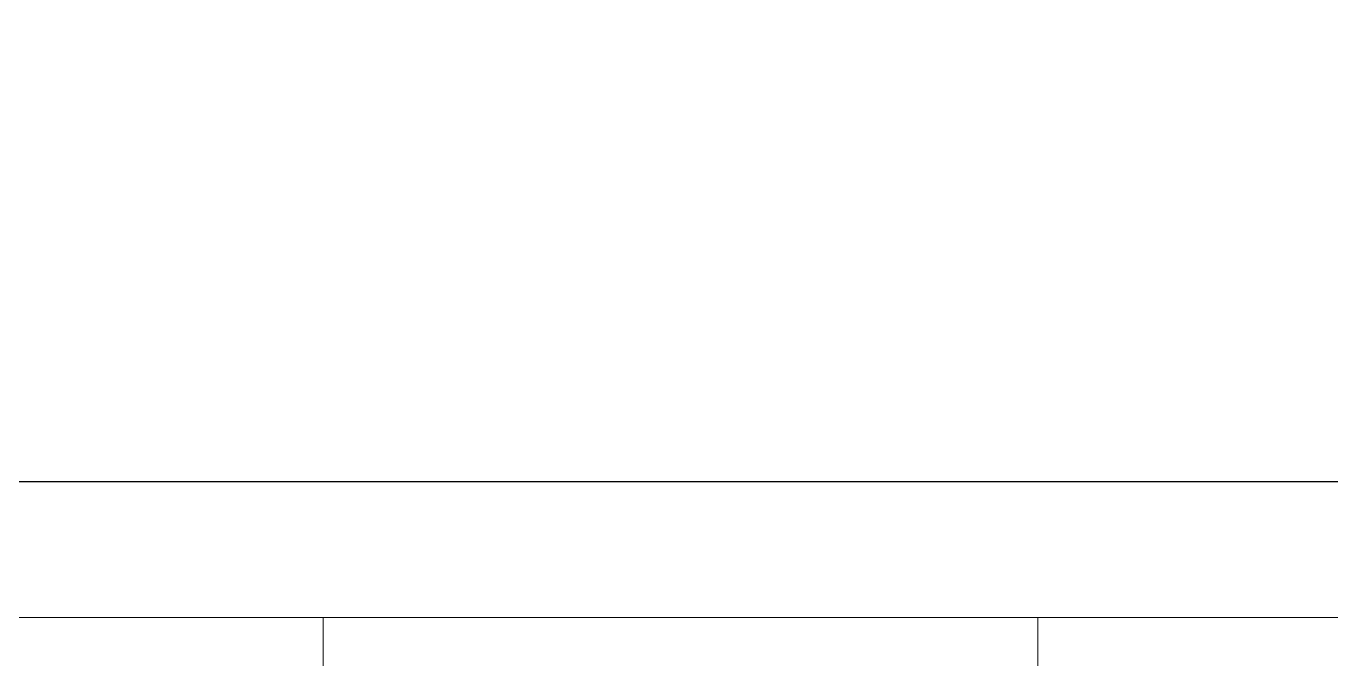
# Model space of a CAD drawing. Header units: metres. Extents: x 75097 to 220762, y -1557923 to -1361206.
# Drawn here: x 138968 to 141706, y -1426260 to -1424931 of the extents above; entities that cross this region are included whole.
import ezdxf

# ---------------------------------------------------------------- set-up
doc = ezdxf.new("R2010")
doc.units = ezdxf.units.M
doc.layers.get('0').update_dxf_attribs({"lineweight": 0})
doc.layers.add('A-100 - Copy$0$axes', color=8, linetype='Continuous')
for name, color, linetype, lineweight in [('A-100 - Copy$0$Medical Equipment and Furniture', 8, 'Continuous', 0), ('A-100 - Copy$0$Proj', 8, 'Continuous', 0), ('A-100 - Copy$0$Walls', 8, 'Continuous', 0)]:
    doc.layers.add(name, color=color, linetype=linetype, lineweight=lineweight)

# ---------------------------------------------------------------- blocks, each defined once
blk = doc.blocks.new('A-100 - Copy')
at = {"layer": 'A-100 - Copy$0$axes'}
blk.add_line((178940.3, -1425887.7, 2.4), (96042.2, -1425887.7, 2.4), dxfattribs=at)
at = {"layer": 'A-100 - Copy$0$Medical Equipment and Furniture', "elevation": 0}
blk.add_lwpolyline([(115563.3, -1421042.7), (122868.3, -1421042.7), (122868.3, -1426172.7), (159028.3, -1426172.7), (159136.2, -1440572.7), (159048.3, -1440572.7), (159048.3, -1440877.7)], dxfattribs=at)
at = {"layer": 'A-100 - Copy$0$Proj'}
blk.add_line((139591.2, -1426172.7, 0), (141091.2, -1426172.7, 0), dxfattribs=at)
at = {"layer": 'A-100 - Copy$0$Walls'}
for p, q in [((139591.2, -1426172.7, 0), (138711.2, -1426172.7, 2.4)), ((139591.2, -1426397.7, 0), (139591.2, -1426172.7, 0)), ((142426.2, -1426172.7, 2.4), (141091.2, -1426172.7, 0)), ((141091.2, -1426397.7, 0), (141091.2, -1426172.7, 0))]:
    blk.add_line(p, q, dxfattribs=at)

msp = doc.modelspace()

# ---------------------------------------------------------------- block references
msp.add_blockref('A-100 - Copy', (0, 0))

doc.saveas('drawing.dxf')
